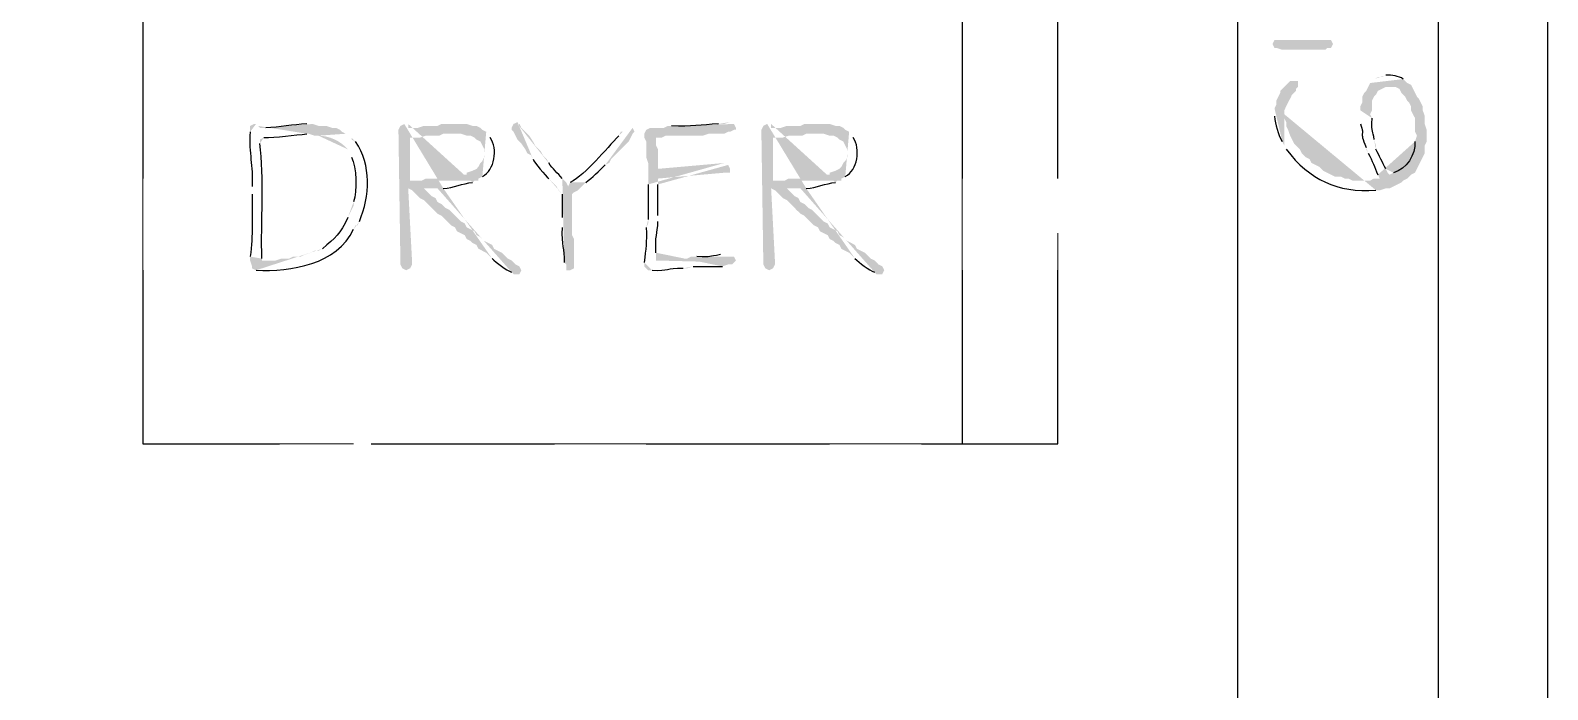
# Model space of a CAD drawing. Header units: inches. Extents: x -167 to 6071, y -6287 to -2731.
# Drawn here: x 451.92 to 493.4, y -5776.15 to -5758.12 of the extents above; entities that cross this region are included whole.
import ezdxf

# ---------------------------------------------------------------- set-up
doc = ezdxf.new("R2010")
doc.units = ezdxf.units.IN
doc.header["$LTSCALE"] = 96
doc.header["$MEASUREMENT"] = 0
doc.linetypes.add('Dash', pattern=[0.225, 0.15, -0.075])
doc.layers.add('Furniture', color=7, linetype='Continuous', lineweight=5, true_color=0x994d00)
doc.layers.add('PDF_Geometry', color=7, linetype='Continuous', true_color=0x4a4a4a)
doc.layers.add('PDF_Solid Fills', color=7, linetype='Continuous')

msp = doc.modelspace()

# ---------------------------------------------------------------- hatches: boundary and pattern name
at = {"layer": 'PDF_Solid Fills', "transparency": 33554559}
for points in [[(485.877, -5758.495), (485.93, -5758.602), (485.983, -5758.602), (486.143, -5758.655), (487.317, -5758.655), (487.37, -5758.602), (487.477, -5758.602), (487.53, -5758.495), (487.477, -5758.389), (485.93, -5758.389)], [(463.583, -5760.682), (463.157, -5760.682), (463.05, -5760.735), (462.677, -5760.735), (462.517, -5760.789), (462.25, -5760.789), (464.277, -5760.842), (464.223, -5760.789), (464.117, -5760.735), (464.01, -5760.735), (463.85, -5760.682), (463.743, -5760.682)], [(473.503, -5760.682), (473.077, -5760.682), (472.97, -5760.735), (472.597, -5760.735), (472.437, -5760.789), (472.17, -5760.789), (474.197, -5760.842), (474.143, -5760.789), (474.037, -5760.735), (473.93, -5760.735), (473.77, -5760.682), (473.663, -5760.682)]]:
    msp.add_hatch(color=256, dxfattribs=at).paths.add_polyline_path(points)
h = msp.add_hatch(color=256, dxfattribs=at)
h.paths.add_polyline_path([(485.93, -5760.415), (485.93, -5760.469)], flags=0)
h.paths.add_polyline_path([(486.143, -5761.162), (486.197, -5761.269), (486.197, -5760.309), (486.25, -5760.202), (486.303, -5760.095), (486.357, -5759.989), (486.41, -5759.882), (486.517, -5759.775), (486.517, -5759.722), (486.57, -5759.669), (486.57, -5759.509), (486.357, -5759.509), (486.303, -5759.562), (486.09, -5759.775), (486.09, -5759.829), (486.037, -5759.935), (485.983, -5760.042), (485.983, -5760.149), (485.93, -5760.255)], flags=0)
h = msp.add_hatch(color=256, dxfattribs=at)
h.paths.add_polyline_path([(488.277, -5760.469), (488.277, -5760.682)], flags=0)
h.paths.add_polyline_path([(488.437, -5761.322), (488.437, -5761.375), (488.49, -5761.482)], flags=0)
h.paths.add_polyline_path([(488.757, -5762.069), (488.81, -5762.175), (488.81, -5762.495), (488.97, -5762.442), (489.077, -5762.442), (489.397, -5762.282), (489.45, -5762.229), (489.557, -5762.175), (489.61, -5762.122), (489.663, -5762.069), (489.77, -5762.015), (489.823, -5761.909), (489.823, -5761.002), (489.77, -5761.162)], flags=0)
h.paths.add_polyline_path([(489.183, -5762.015), (489.077, -5762.069), (489.023, -5762.015), (488.97, -5761.909)], flags=0)
h.paths.add_polyline_path([(488.703, -5761.375), (488.703, -5761.269), (488.65, -5761.109)], flags=0)
h.paths.add_polyline_path([(488.597, -5760.522), (488.543, -5760.415), (488.543, -5759.562), (488.437, -5759.775), (488.383, -5759.829), (488.33, -5759.935), (488.33, -5760.095), (488.277, -5760.202), (488.277, -5760.309)], flags=0)
h = msp.add_hatch(color=256, dxfattribs=at)
h.paths.add_polyline_path([(488.543, -5759.562), (488.543, -5760.415), (488.597, -5760.309), (488.597, -5760.042), (488.65, -5759.935), (488.703, -5759.882), (488.757, -5759.775), (488.97, -5759.669), (489.237, -5759.669), (489.343, -5759.722), (489.397, -5759.829), (489.503, -5759.935), (489.557, -5760.042), (489.61, -5760.095), (489.663, -5760.202), (489.663, -5760.309), (489.77, -5760.522), (489.77, -5760.895), (489.823, -5761.002), (489.823, -5761.909), (489.877, -5761.802), (489.93, -5761.695), (489.983, -5761.589), (490.037, -5761.482), (490.037, -5761.269), (490.09, -5761.162), (490.09, -5760.842), (490.037, -5760.682), (490.037, -5760.469), (489.983, -5760.309), (489.983, -5760.202), (489.93, -5760.095), (489.877, -5759.989), (489.823, -5759.935), (489.663, -5759.615), (489.557, -5759.562), (489.45, -5759.455)], flags=0)
h.paths.add_polyline_path([(488.97, -5759.349), (488.863, -5759.402), (488.757, -5759.402), (488.65, -5759.455)], flags=0)
h = msp.add_hatch(color=256, dxfattribs=at)
h.paths.add_polyline_path([(486.197, -5761.269), (486.25, -5761.375)], flags=0)
h.paths.add_polyline_path([(488.703, -5762.495), (488.81, -5762.495), (488.81, -5762.175), (488.65, -5762.175), (488.543, -5762.229), (488.063, -5762.229), (487.957, -5762.175), (487.85, -5762.175), (487.743, -5762.122), (487.583, -5762.122), (487.477, -5762.069), (487.37, -5762.015), (487.263, -5761.962), (487.157, -5761.855), (487.05, -5761.802), (486.943, -5761.749), (486.89, -5761.642), (486.783, -5761.589), (486.677, -5761.482), (486.623, -5761.375), (486.517, -5761.269), (486.463, -5761.215), (486.41, -5761.109), (486.357, -5761.002), (486.303, -5760.842), (486.25, -5760.735), (486.25, -5760.629), (486.197, -5760.522), (486.197, -5760.415)], flags=0)
h = msp.add_hatch(color=256, dxfattribs=at)
h.paths.add_polyline_path([(458.09, -5760.682), (458.037, -5760.682), (457.93, -5760.735), (457.93, -5760.895)], flags=0)
h.paths.add_polyline_path([(457.983, -5762.389), (457.983, -5762.602)], flags=0)
h.paths.add_polyline_path([(457.93, -5764.309), (457.93, -5764.415), (458.25, -5764.415), (458.25, -5764.362)], flags=0)
h.paths.add_polyline_path([(458.197, -5761.215), (458.197, -5761.109), (458.303, -5761.055)], flags=0)
h.paths.add_polyline_path([(459.477, -5760.949), (460.543, -5760.949), (460.437, -5760.895), (460.383, -5760.842), (458.197, -5760.789), (458.143, -5760.735)], flags=0)
h = msp.add_hatch(color=256, dxfattribs=at)
h.paths.add_polyline_path([(459.53, -5760.682), (459.477, -5760.682)], flags=0)
h.paths.add_polyline_path([(458.357, -5760.789), (458.197, -5760.789), (460.383, -5760.842), (460.277, -5760.789), (460.17, -5760.789), (460.01, -5760.735), (459.797, -5760.735), (459.637, -5760.682)], flags=0)
h = msp.add_hatch(color=256, dxfattribs=at)
h.paths.add_polyline_path([(462.143, -5760.682), (462.037, -5760.735), (461.983, -5760.842), (462.037, -5764.469), (462.037, -5764.522), (462.09, -5764.629), (462.197, -5764.682), (462.303, -5764.629), (462.357, -5764.522), (462.357, -5764.469), (462.25, -5762.442), (463.21, -5762.442)], flags=0)
h.paths.add_polyline_path([(464.01, -5762.282), (464.063, -5762.229), (462.303, -5762.229), (462.303, -5761.055), (462.57, -5761.055), (462.73, -5761.002), (463.103, -5761.002), (463.21, -5760.949), (463.583, -5760.949), (464.383, -5760.895), (464.277, -5760.842), (462.25, -5760.789), (462.25, -5760.682)], flags=0)
h = msp.add_hatch(color=256, dxfattribs=at)
h.paths.add_polyline_path([(464.383, -5760.895), (463.583, -5760.949), (463.69, -5760.949), (463.85, -5761.002), (463.957, -5761.002), (464.063, -5761.055), (464.117, -5761.109), (464.223, -5761.162), (464.33, -5761.375), (464.33, -5761.589), (464.277, -5761.695), (464.223, -5761.749), (464.17, -5761.855), (464.117, -5761.909), (464.01, -5761.962), (463.85, -5762.015), (463.85, -5762.069), (463.69, -5762.069), (463.583, -5762.122), (463.37, -5762.122), (463.263, -5762.175), (462.73, -5762.175), (462.623, -5762.229), (462.303, -5762.229), (464.17, -5762.229), (464.17, -5762.175), (464.277, -5762.122)], flags=0)
h.paths.add_polyline_path([(464.49, -5761.055), (464.437, -5760.949)], flags=0)
h = msp.add_hatch(color=256, dxfattribs=at)
h.paths.add_polyline_path([(465.237, -5760.629), (465.13, -5760.682), (465.077, -5760.789), (465.077, -5760.842), (465.13, -5760.895), (465.183, -5761.002), (465.237, -5761.109), (465.343, -5761.215), (465.45, -5761.375), (465.503, -5761.482), (465.61, -5761.535), (465.663, -5761.642)], flags=0)
h.paths.add_polyline_path([(466.09, -5762.175), (466.303, -5762.389), (466.357, -5762.495), (466.463, -5762.602)], flags=0)
h.paths.add_polyline_path([(466.463, -5763.242), (466.463, -5763.509)], flags=0)
h.paths.add_polyline_path([(466.517, -5764.469), (466.57, -5764.522), (466.57, -5764.682), (466.677, -5764.682), (466.783, -5764.629), (466.783, -5763.829), (466.73, -5763.722), (466.73, -5762.602), (466.783, -5762.549), (466.89, -5762.495), (466.997, -5762.389), (466.623, -5762.389), (466.57, -5762.282), (466.463, -5762.175)], flags=0)
h.paths.add_polyline_path([(466.09, -5761.749), (466.037, -5761.642), (465.93, -5761.535), (465.877, -5761.429), (465.717, -5761.269), (465.663, -5761.162), (465.557, -5761.002), (465.343, -5760.789), (465.29, -5760.682), (465.237, -5760.682)], flags=0)
h = msp.add_hatch(color=256, dxfattribs=at)
h.paths.add_polyline_path([(468.277, -5760.735), (468.223, -5760.789), (468.117, -5760.895), (468.063, -5760.895), (468.01, -5761.002)], flags=0)
h.paths.add_polyline_path([(466.677, -5762.282), (466.623, -5762.389), (466.997, -5762.389), (467.103, -5762.282)], flags=0)
h.paths.add_polyline_path([(467.637, -5761.802), (467.743, -5761.749), (467.797, -5761.642), (467.85, -5761.589), (468.277, -5761.162), (468.383, -5760.949), (468.437, -5760.895), (468.383, -5760.789)], flags=0)
h = msp.add_hatch(color=256, dxfattribs=at)
h.paths.add_polyline_path([(471.05, -5760.629), (470.89, -5760.682), (470.73, -5760.682)], flags=0)
h.paths.add_polyline_path([(469.45, -5760.735), (469.343, -5760.735), (469.237, -5760.789), (468.863, -5760.789), (468.757, -5760.842), (468.703, -5760.949), (468.703, -5761.055), (468.757, -5761.162), (468.757, -5761.589), (468.81, -5761.749), (468.81, -5761.962), (469.077, -5761.909), (469.077, -5761.375), (469.023, -5761.269), (469.023, -5761.055), (469.183, -5761.055), (469.29, -5761.002), (470.303, -5761.002), (470.463, -5760.949), (470.89, -5760.949), (470.997, -5760.895), (471.05, -5760.895), (471.157, -5760.842), (471.21, -5760.842), (471.21, -5760.789), (471.157, -5760.682)], flags=0)
h = msp.add_hatch(color=256, dxfattribs=at)
h.paths.add_polyline_path([(472.063, -5760.682), (471.957, -5760.735), (471.903, -5760.842), (471.957, -5764.469), (471.957, -5764.522), (472.01, -5764.629), (472.117, -5764.682), (472.223, -5764.629), (472.277, -5764.522), (472.277, -5764.469), (472.17, -5762.442), (473.13, -5762.442)], flags=0)
h.paths.add_polyline_path([(473.93, -5762.282), (473.983, -5762.229), (472.223, -5762.229), (472.223, -5761.055), (472.49, -5761.055), (472.65, -5761.002), (473.023, -5761.002), (473.13, -5760.949), (473.503, -5760.949), (474.303, -5760.895), (474.197, -5760.842), (472.17, -5760.789), (472.17, -5760.682)], flags=0)
h = msp.add_hatch(color=256, dxfattribs=at)
h.paths.add_polyline_path([(474.303, -5760.895), (473.503, -5760.949), (473.61, -5760.949), (473.77, -5761.002), (473.877, -5761.002), (473.983, -5761.055), (474.037, -5761.109), (474.143, -5761.162), (474.197, -5761.269), (474.25, -5761.375), (474.25, -5761.589), (474.197, -5761.695), (474.143, -5761.749), (474.09, -5761.855), (474.037, -5761.909), (473.93, -5761.962), (473.77, -5762.015), (473.77, -5762.069), (473.61, -5762.069), (473.503, -5762.122), (473.29, -5762.122), (473.183, -5762.175), (472.65, -5762.175), (472.543, -5762.229), (472.223, -5762.229), (474.09, -5762.229), (474.09, -5762.175), (474.197, -5762.122)], flags=0)
h.paths.add_polyline_path([(474.41, -5761.055), (474.357, -5760.949)], flags=0)
h = msp.add_hatch(color=256, dxfattribs=at)
h.paths.add_polyline_path([(460.543, -5760.949), (459.477, -5760.949), (459.53, -5760.949), (459.69, -5761.002), (459.797, -5761.002)], flags=0)
h.paths.add_polyline_path([(460.597, -5761.375, 0.210954), (459.797, -5761.002)], flags=0)
h.paths.add_polyline_path([(460.597, -5761.375), (460.65, -5761.482), (460.703, -5761.589)], flags=0)
h.paths.add_polyline_path([(460.757, -5762.815), (460.757, -5762.922), (460.703, -5763.029), (460.65, -5763.135), (460.597, -5763.242)], flags=0)
h.paths.add_polyline_path([(459.903, -5764.095), (459.797, -5764.149), (459.69, -5764.149), (459.583, -5764.202), (459.423, -5764.255), (459.317, -5764.309), (459.103, -5764.309), (458.997, -5764.362), (458.783, -5764.362), (458.623, -5764.415), (457.93, -5764.415), (457.983, -5764.575), (457.983, -5764.629), (458.09, -5764.682)], flags=0)
h.paths.add_polyline_path([(460.757, -5763.562), (460.81, -5763.455), (460.863, -5763.455), (460.917, -5763.349)], flags=0)
h.paths.add_polyline_path([(460.81, -5761.162), (460.703, -5761.109), (460.703, -5761.055), (460.65, -5761.002)], flags=0)
h = msp.add_hatch(color=256, dxfattribs=at)
h.paths.add_polyline_path([(470.89, -5761.749), (469.077, -5761.909), (468.81, -5761.962), (468.81, -5762.335)], flags=0)
h.paths.add_polyline_path([(468.81, -5763.295), (468.81, -5763.402), (468.757, -5763.509)], flags=0)
h.paths.add_polyline_path([(468.703, -5764.469), (468.703, -5764.575), (468.757, -5764.629), (468.81, -5764.682), (468.917, -5764.682)], flags=0)
h.paths.add_polyline_path([(469.77, -5764.629), (469.877, -5764.629), (470.037, -5764.575)], flags=0)
h.paths.add_polyline_path([(470.837, -5764.575), (470.997, -5764.522), (471.103, -5764.522), (471.157, -5764.469), (469.023, -5764.415), (469.023, -5764.202)], flags=0)
h.paths.add_polyline_path([(469.077, -5763.349), (469.077, -5763.189)], flags=0)
h.paths.add_polyline_path([(469.077, -5762.335), (469.077, -5762.175), (470.89, -5762.015), (471.05, -5762.015), (471.05, -5761.909), (470.997, -5761.802)], flags=0)
h = msp.add_hatch(color=256, dxfattribs=at)
h.paths.add_polyline_path([(463.21, -5762.442), (462.25, -5762.442), (462.357, -5762.495), (462.57, -5762.709), (462.677, -5762.762), (462.943, -5763.029), (463.05, -5763.135), (463.157, -5763.189), (463.423, -5763.455), (463.53, -5763.509), (463.583, -5763.615), (463.797, -5763.722), (463.85, -5763.829), (463.957, -5763.882), (464.01, -5763.935), (464.117, -5763.989), (464.17, -5764.095), (464.383, -5764.202), (464.543, -5764.362)], flags=0)
h.paths.add_polyline_path([(465.077, -5764.735), (465.13, -5764.789), (465.29, -5764.789), (465.343, -5764.682), (465.29, -5764.575), (465.183, -5764.522), (465.077, -5764.415), (464.97, -5764.362), (464.863, -5764.255), (464.81, -5764.202), (464.597, -5764.095), (464.543, -5763.989), (464.33, -5763.882), (464.223, -5763.775), (464.117, -5763.722), (464.063, -5763.615), (463.85, -5763.509), (463.797, -5763.402), (463.69, -5763.349), (463.637, -5763.295), (463.53, -5763.189), (463.477, -5763.135), (463.37, -5763.029), (463.263, -5762.975), (463.157, -5762.869), (463.05, -5762.815), (462.997, -5762.709), (462.89, -5762.655), (462.677, -5762.442), (463.05, -5762.442)], flags=0)
h = msp.add_hatch(color=256, dxfattribs=at)
h.paths.add_polyline_path([(473.13, -5762.442), (472.17, -5762.442), (472.277, -5762.495), (472.49, -5762.709), (472.597, -5762.762), (472.81, -5762.975), (472.863, -5763.029), (472.97, -5763.135), (473.077, -5763.189), (473.183, -5763.295), (473.237, -5763.349), (473.343, -5763.455), (473.45, -5763.509), (473.503, -5763.615), (473.717, -5763.722), (473.77, -5763.829), (473.877, -5763.882), (473.93, -5763.935), (474.037, -5763.989), (474.09, -5764.095), (474.303, -5764.202), (474.463, -5764.362)], flags=0)
h.paths.add_polyline_path([(474.997, -5764.735), (475.05, -5764.789), (475.21, -5764.789), (475.263, -5764.682), (475.21, -5764.575), (475.103, -5764.522), (474.997, -5764.415), (474.89, -5764.362), (474.73, -5764.202), (474.517, -5764.095), (474.463, -5763.989), (474.25, -5763.882), (474.143, -5763.775), (474.037, -5763.722), (473.983, -5763.615), (473.77, -5763.509), (473.717, -5763.402), (473.61, -5763.349), (473.557, -5763.295), (473.45, -5763.189), (473.397, -5763.135), (473.29, -5763.029), (473.183, -5762.975), (473.077, -5762.869), (472.97, -5762.815), (472.917, -5762.709), (472.81, -5762.655), (472.597, -5762.442), (472.97, -5762.442)], flags=0)
h = msp.add_hatch(color=256, dxfattribs=at)
h.paths.add_polyline_path([(470.997, -5764.255), (470.783, -5764.255)], flags=0)
h.paths.add_polyline_path([(470.143, -5764.309), (469.983, -5764.309), (469.877, -5764.362), (469.397, -5764.362), (469.237, -5764.415), (469.023, -5764.415), (471.157, -5764.469), (471.21, -5764.415), (471.157, -5764.309)], flags=0)

# ---------------------------------------------------------------- linework, layer by layer
at = {"layer": 'Furniture', "linetype": 'Dash', "ltscale": 0.4, "transparency": 33554687}
msp.add_lwpolyline([(480.01, -5742.389), (454.997, -5742.389), (454.997, -5769.429), (480.01, -5769.429)], close=True, dxfattribs=at)
msp.add_lwpolyline([(477.397, -5742.389), (477.397, -5769.429)], dxfattribs=at)
at = {"layer": 'PDF_Geometry', "color": 7}
for points in [[(491.903, -5563.082), (490.41, -5563.082), (493.397, -5563.082), (493.397, -6066.549), (490.41, -6066.549), (490.41, -5563.082)], [(348.437, -5714.602), (344.437, -5714.602), (344.437, -5581.109), (486.943, -5581.109), (486.943, -5714.602), (447.423, -5714.602), (447.423, -5730.602), (443.423, -5730.602), (443.423, -5734.069), (447.423, -5734.069), (447.423, -5738.069), (450.943, -5738.069), (450.943, -5734.069), (484.917, -5734.069), (484.917, -5778.069), (450.943, -5778.069), (450.943, -5774.069), (447.423, -5774.069), (447.423, -5785.589)]]:
    msp.add_lwpolyline(points, dxfattribs=at)
at = {"layer": 'PDF_Geometry'}
for points in [[(454.997, -5757.162), (454.997, -5762.175)], [(477.397, -5757.162), (477.397, -5762.175)], [(480.01, -5762.175), (480.01, -5757.162)], [(454.997, -5764.682), (454.997, -5769.429), (458.73, -5769.429)], [(476.277, -5769.429), (480.01, -5769.429), (480.01, -5764.682)], [(477.397, -5764.682), (477.397, -5769.429)], [(461.237, -5769.429), (466.25, -5769.429)], [(468.757, -5769.429), (473.77, -5769.429)]]:
    msp.add_lwpolyline(points, dxfattribs=at)
for points in [[(489.45, -5759.455), (489.326, -5759.367), (489.134, -5759.34), (488.97, -5759.349)], [(485.93, -5760.469), (485.959, -5760.704), (486.014, -5760.949), (486.143, -5761.162)], [(457.93, -5760.895), (457.89, -5761.516), (458.012, -5761.797), (457.983, -5762.389)], [(459.477, -5760.682), (459.099, -5760.694), (458.734, -5760.778), (458.357, -5760.789)], [(470.73, -5760.682), (470.246, -5760.699), (469.992, -5760.767), (469.45, -5760.735)], [(488.277, -5760.682), (488.422, -5761.059), (488.218, -5760.821), (488.437, -5761.322)], [(488.65, -5761.109), (488.632, -5760.828), (488.567, -5760.983), (488.597, -5760.522)], [(458.25, -5764.362), (458.221, -5763.385), (458.313, -5762.139), (458.197, -5761.215)], [(458.303, -5761.055), (458.618, -5761.053), (459.166, -5760.992), (459.477, -5760.949)], [(460.917, -5763.349), (461.204, -5762.648), (461.25, -5761.808), (460.81, -5761.162)], [(464.277, -5762.122), (464.614, -5761.943), (464.707, -5761.367), (464.49, -5761.055)], [(468.01, -5761.002), (467.647, -5761.367), (467.124, -5762.048), (466.677, -5762.282)], [(474.197, -5762.122), (474.534, -5761.943), (474.627, -5761.367), (474.41, -5761.055)], [(489.77, -5761.162), (489.792, -5761.531), (489.537, -5761.907), (489.183, -5762.015)], [(460.703, -5761.589), (460.843, -5761.866), (460.853, -5762.513), (460.757, -5762.815)], [(465.663, -5761.642), (465.694, -5761.734), (466.014, -5762.102), (466.09, -5762.175)], [(466.463, -5762.175), (466.335, -5762.025), (466.191, -5761.903), (466.09, -5761.749)], [(486.25, -5761.375), (486.902, -5762.22), (487.635, -5762.559), (488.703, -5762.495)], [(488.49, -5761.482), (488.615, -5761.702), (488.658, -5761.856), (488.757, -5762.069)], [(488.97, -5761.909), (488.881, -5761.731), (488.792, -5761.553), (488.703, -5761.375)], [(467.103, -5762.282), (467.288, -5762.146), (467.462, -5761.976), (467.637, -5761.802)], [(463.21, -5762.442), (463.489, -5762.436), (463.739, -5762.303), (464.01, -5762.282)], [(468.81, -5762.335), (468.81, -5762.655), (468.81, -5762.975), (468.81, -5763.295)], [(469.077, -5763.189), (469.077, -5762.904), (469.077, -5762.62), (469.077, -5762.335)], [(473.13, -5762.442), (473.409, -5762.436), (473.659, -5762.303), (473.93, -5762.282)], [(457.983, -5762.602), (457.973, -5763.205), (458.019, -5763.711), (457.93, -5764.309)], [(466.463, -5762.602), (466.463, -5762.815), (466.463, -5763.029), (466.463, -5763.242)], [(460.597, -5763.242), (460.394, -5763.685), (460.271, -5763.795), (459.903, -5764.095)], [(469.023, -5764.202), (468.991, -5763.737), (469.066, -5763.698), (469.077, -5763.349)], [(458.09, -5764.682), (459.054, -5764.725), (460.3, -5764.527), (460.757, -5763.562)], [(466.463, -5763.509), (466.422, -5764.042), (466.527, -5764.057), (466.517, -5764.469)], [(468.757, -5763.509), (468.774, -5763.935), (468.742, -5764.073), (468.703, -5764.469)], [(464.543, -5764.362), (464.659, -5764.472), (464.927, -5764.684), (465.077, -5764.735)], [(468.917, -5764.682), (469.393, -5764.716), (469.272, -5764.599), (469.77, -5764.629)], [(470.037, -5764.575), (470.303, -5764.575), (470.57, -5764.575), (470.837, -5764.575)], [(470.783, -5764.255), (470.439, -5764.311), (470.582, -5764.32), (470.143, -5764.309)], [(474.463, -5764.362), (474.578, -5764.472), (474.847, -5764.684), (474.997, -5764.735)]]:
    msp.add_open_spline(points, degree=3, dxfattribs=at)

doc.saveas('drawing.dxf')
